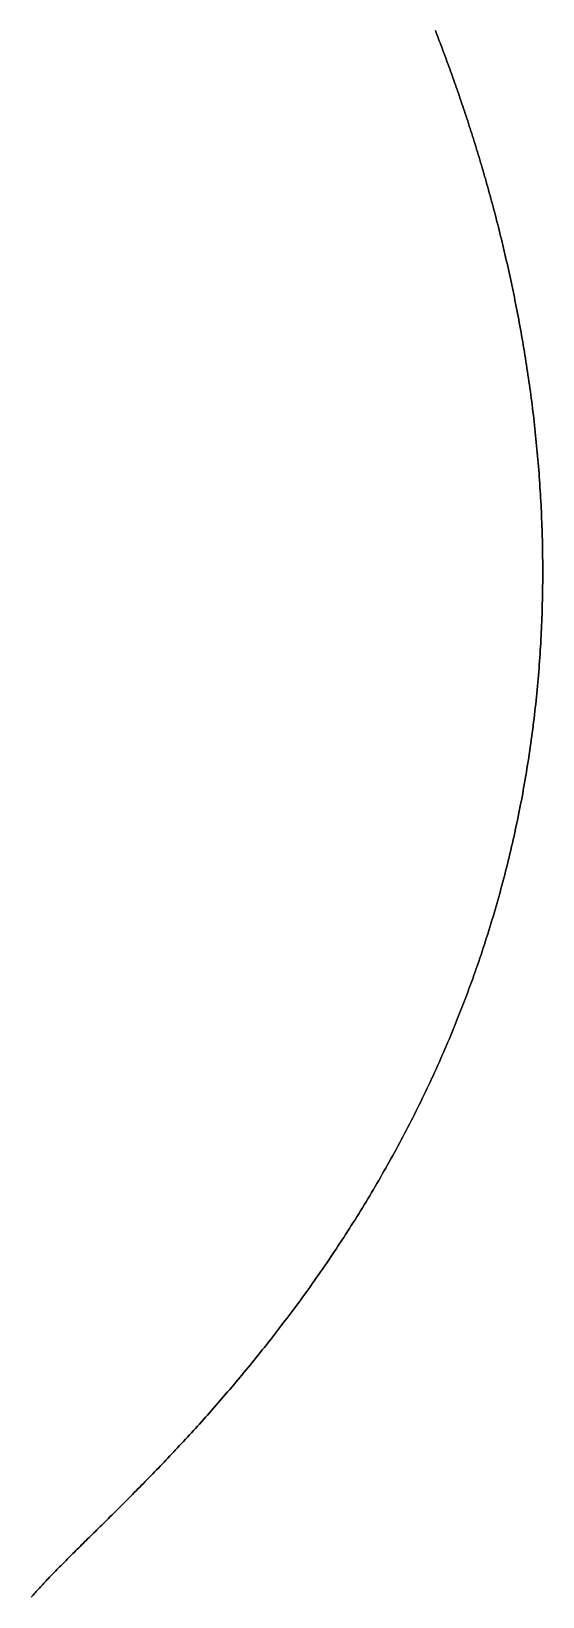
# Model space of a CAD drawing. Header units: inches. Extents: x 130170 to 284068, y 377793 to 804530.
# Drawn here: x 258085.1 to 258117.7, y 736669.3 to 736769.1 of the extents above; entities that cross this region are included whole.
import ezdxf

# ---------------------------------------------------------------- set-up
doc = ezdxf.new("R2010")
doc.units = ezdxf.units.IN
doc.header["$MEASUREMENT"] = 0
doc.layers.add('muni_il', color=7, linetype='Continuous')

msp = doc.modelspace()

# ---------------------------------------------------------------- linework, layer by layer
at = {"layer": 'muni_il'}
for points in [[(258085.081, 736669.269), (258085.143, 736669.341), (258085.206, 736669.414), (258085.27, 736669.487), (258085.335, 736669.561), (258085.4, 736669.635), (258085.467, 736669.709), (258085.534, 736669.783), (258085.602, 736669.858), (258085.67, 736669.933), (258085.74, 736670.009), (258085.81, 736670.085), (258085.882, 736670.162), (258085.953, 736670.239), (258086.026, 736670.316), (258086.1, 736670.394), (258086.174, 736670.473), (258086.25, 736670.552), (258086.326, 736670.631), (258086.403, 736670.711), (258086.48, 736670.791), (258086.559, 736670.872), (258086.638, 736670.953), (258086.718, 736671.035), (258086.799, 736671.117), (258086.88, 736671.201), (258086.963, 736671.284), (258087.046, 736671.368), (258087.13, 736671.453), (258087.215, 736671.538), (258087.301, 736671.624), (258087.387, 736671.71), (258087.474, 736671.797), (258087.562, 736671.885), (258087.651, 736671.973), (258087.74, 736672.062), (258087.83, 736672.151), (258087.921, 736672.241), (258088.013, 736672.332), (258088.106, 736672.423), (258088.199, 736672.515), (258088.293, 736672.608), (258088.388, 736672.701), (258088.483, 736672.795), (258088.579, 736672.889), (258088.676, 736672.985), (258088.774, 736673.081), (258088.872, 736673.177), (258088.971, 736673.275), (258089.071, 736673.373), (258089.171, 736673.471), (258089.272, 736673.571), (258089.374, 736673.671), (258089.477, 736673.771), (258089.58, 736673.873), (258089.684, 736673.975), (258089.788, 736674.078), (258089.893, 736674.182), (258089.999, 736674.286), (258090.105, 736674.391), (258090.212, 736674.497), (258090.32, 736674.603), (258090.428, 736674.711), (258090.537, 736674.819), (258090.647, 736674.927), (258090.757, 736675.037), (258090.868, 736675.147), (258090.979, 736675.258), (258091.091, 736675.37), (258091.203, 736675.482), (258091.316, 736675.595), (258091.429, 736675.709), (258091.543, 736675.824), (258091.658, 736675.94), (258091.773, 736676.056), (258091.889, 736676.173), (258092.005, 736676.29), (258092.121, 736676.409), (258092.239, 736676.528), (258092.356, 736676.648), (258092.474, 736676.769), (258092.593, 736676.89), (258092.712, 736677.012), (258092.831, 736677.135), (258092.951, 736677.259), (258093.071, 736677.384), (258093.192, 736677.509), (258093.313, 736677.635), (258093.435, 736677.762), (258093.557, 736677.889), (258093.679, 736678.017), (258093.802, 736678.146), (258093.925, 736678.276), (258094.048, 736678.407), (258094.172, 736678.538), (258094.296, 736678.67), (258094.421, 736678.803), (258094.546, 736678.936), (258094.671, 736679.07), (258094.796, 736679.205), (258094.922, 736679.341), (258095.048, 736679.478), (258095.174, 736679.615), (258095.301, 736679.753), (258095.427, 736679.891), (258095.554, 736680.031), (258095.682, 736680.171), (258095.809, 736680.312), (258095.937, 736680.454), (258096.065, 736680.596), (258096.193, 736680.739), (258096.321, 736680.883), (258096.45, 736681.027), (258096.579, 736681.173), (258096.708, 736681.319), (258096.837, 736681.465), (258096.966, 736681.613), (258097.095, 736681.761), (258097.225, 736681.909), (258097.354, 736682.059), (258097.484, 736682.209), (258097.614, 736682.36), (258097.743, 736682.512), (258097.873, 736682.664), (258098.003, 736682.817), (258098.133, 736682.971), (258098.264, 736683.125), (258098.394, 736683.28), (258098.524, 736683.436), (258098.654, 736683.592), (258098.784, 736683.749), (258098.915, 736683.907), (258099.045, 736684.066), (258099.175, 736684.225), (258099.305, 736684.384), (258099.436, 736684.545), (258099.566, 736684.706), (258099.696, 736684.868), (258099.826, 736685.03), (258099.956, 736685.193), (258100.086, 736685.357), (258100.216, 736685.521), (258100.346, 736685.686), (258100.476, 736685.851), (258100.605, 736686.018), (258100.735, 736686.184), (258100.864, 736686.352), (258100.994, 736686.52), (258101.123, 736686.689), (258101.252, 736686.858), (258101.381, 736687.028), (258101.509, 736687.198), (258101.638, 736687.369), (258101.766, 736687.541), (258101.895, 736687.714), (258102.023, 736687.886), (258102.15, 736688.06), (258102.278, 736688.234), (258102.405, 736688.409), (258102.533, 736688.584), (258102.66, 736688.76), (258102.786, 736688.936), (258102.913, 736689.113), (258103.039, 736689.291), (258103.165, 736689.469), (258103.291, 736689.648), (258103.416, 736689.827), (258103.541, 736690.007), (258103.666, 736690.187), (258103.791, 736690.368), (258103.915, 736690.549), (258104.039, 736690.731), (258104.163, 736690.914), (258104.287, 736691.097), (258104.41, 736691.281), (258104.532, 736691.465), (258104.655, 736691.649), (258104.777, 736691.834), (258104.899, 736692.02), (258105.02, 736692.206), (258105.141, 736692.393), (258105.262, 736692.58), (258105.382, 736692.768), (258105.502, 736692.956), (258105.622, 736693.145), (258105.741, 736693.334), (258105.86, 736693.524), (258105.978, 736693.714), (258106.096, 736693.904), (258106.214, 736694.096), (258106.331, 736694.287), (258106.448, 736694.479), (258106.564, 736694.672), (258106.68, 736694.865), (258106.796, 736695.058), (258106.911, 736695.252), (258107.025, 736695.446), (258107.139, 736695.641), (258107.253, 736695.837), (258107.366, 736696.032), (258107.479, 736696.228), (258107.591, 736696.425), (258107.703, 736696.622), (258107.814, 736696.82), (258107.925, 736697.018), (258108.036, 736697.216), (258108.146, 736697.415), (258108.255, 736697.614), (258108.364, 736697.814), (258108.472, 736698.014), (258108.58, 736698.214), (258108.688, 736698.415), (258108.794, 736698.616), (258108.901, 736698.818), (258109.007, 736699.02), (258109.112, 736699.222), (258109.217, 736699.425), (258109.321, 736699.628), (258109.425, 736699.832), (258109.528, 736700.036), (258109.63, 736700.24), (258109.732, 736700.445), (258109.834, 736700.65), (258109.935, 736700.856), (258110.035, 736701.062), (258110.135, 736701.268), (258110.234, 736701.474), (258110.333, 736701.681), (258110.431, 736701.889), (258110.529, 736702.096), (258110.626, 736702.304), (258110.722, 736702.513), (258110.818, 736702.721), (258110.913, 736702.93), (258111.008, 736703.14), (258111.102, 736703.35), (258111.195, 736703.56), (258111.288, 736703.77), (258111.38, 736703.981), (258111.472, 736704.192), (258111.563, 736704.403), (258111.653, 736704.615), (258111.743, 736704.827), (258111.832, 736705.039), (258111.921, 736705.252), (258112.008, 736705.464), (258112.096, 736705.678), (258112.182, 736705.891), (258112.269, 736706.105), (258112.354, 736706.319), (258112.439, 736706.533), (258112.523, 736706.748), (258112.606, 736706.963), (258112.689, 736707.178), (258112.772, 736707.394), (258112.853, 736707.61), (258112.934, 736707.826), (258113.014, 736708.042), (258113.094, 736708.259), (258113.173, 736708.475), (258113.252, 736708.693), (258113.329, 736708.91), (258113.406, 736709.127), (258113.483, 736709.345), (258113.559, 736709.564), (258113.634, 736709.782), (258113.708, 736710.001), (258113.782, 736710.22), (258113.855, 736710.439), (258113.927, 736710.658), (258113.999, 736710.878), (258114.07, 736711.097), (258114.141, 736711.317), (258114.211, 736711.538), (258114.28, 736711.758), (258114.348, 736711.979), (258114.416, 736712.2), (258114.483, 736712.421), (258114.549, 736712.642), (258114.615, 736712.864), (258114.68, 736713.086), (258114.745, 736713.308), (258114.808, 736713.53), (258114.871, 736713.752), (258114.934, 736713.975), (258114.995, 736714.197), (258115.056, 736714.42), (258115.116, 736714.643), (258115.176, 736714.867), (258115.235, 736715.09), (258115.293, 736715.314), (258115.351, 736715.538), (258115.408, 736715.762), (258115.464, 736715.986), (258115.519, 736716.21), (258115.574, 736716.435), (258115.628, 736716.659), (258115.681, 736716.884), (258115.734, 736717.109), (258115.786, 736717.334), (258115.837, 736717.559), (258115.888, 736717.785), (258115.938, 736718.01), (258115.987, 736718.236), (258116.036, 736718.462), (258116.083, 736718.687), (258116.131, 736718.913), (258116.177, 736719.14), (258116.223, 736719.366), (258116.268, 736719.592), (258116.312, 736719.819), (258116.356, 736720.045), (258116.399, 736720.272), (258116.441, 736720.499), (258116.483, 736720.726), (258116.524, 736720.953), (258116.564, 736721.18), (258116.603, 736721.407), (258116.642, 736721.635), (258116.68, 736721.862), (258116.717, 736722.089), (258116.754, 736722.317), (258116.79, 736722.545), (258116.825, 736722.772), (258116.86, 736723), (258116.894, 736723.228), (258116.927, 736723.456), (258116.96, 736723.684), (258116.992, 736723.912), (258117.023, 736724.14), (258117.053, 736724.368), (258117.083, 736724.596), (258117.112, 736724.824), (258117.14, 736725.053), (258117.168, 736725.281), (258117.195, 736725.509), (258117.221, 736725.738), (258117.247, 736725.966), (258117.272, 736726.194), (258117.296, 736726.423), (258117.32, 736726.651), (258117.343, 736726.879), (258117.365, 736727.108), (258117.386, 736727.336), (258117.407, 736727.565), (258117.427, 736727.793), (258117.447, 736728.022), (258117.465, 736728.25), (258117.484, 736728.478), (258117.501, 736728.707), (258117.518, 736728.935), (258117.534, 736729.163), (258117.549, 736729.392), (258117.564, 736729.62), (258117.578, 736729.848), (258117.592, 736730.076), (258117.604, 736730.305), (258117.616, 736730.533), (258117.628, 736730.761), (258117.639, 736730.989), (258117.649, 736731.216), (258117.658, 736731.444), (258117.667, 736731.672), (258117.675, 736731.9), (258117.682, 736732.127), (258117.689, 736732.355), (258117.695, 736732.582), (258117.701, 736732.81), (258117.706, 736733.037), (258117.71, 736733.264), (258117.713, 736733.491), (258117.716, 736733.718), (258117.719, 736733.945), (258117.72, 736734.172), (258117.721, 736734.398), (258117.722, 736734.625), (258117.721, 736734.851), (258117.72, 736735.078), (258117.719, 736735.304), (258117.717, 736735.53), (258117.714, 736735.755), (258117.711, 736735.981), (258117.706, 736736.207), (258117.702, 736736.432), (258117.697, 736736.657), (258117.691, 736736.882), (258117.684, 736737.107), (258117.677, 736737.331), (258117.67, 736737.556), (258117.661, 736737.78), (258117.652, 736738.004), (258117.643, 736738.228), (258117.633, 736738.452), (258117.622, 736738.675), (258117.611, 736738.899), (258117.599, 736739.122), (258117.587, 736739.345), (258117.574, 736739.567), (258117.56, 736739.789), (258117.546, 736740.012), (258117.531, 736740.234), (258117.516, 736740.455), (258117.5, 736740.677), (258117.484, 736740.898), (258117.467, 736741.119), (258117.45, 736741.339), (258117.431, 736741.56), (258117.413, 736741.78), (258117.394, 736742), (258117.374, 736742.219), (258117.354, 736742.439), (258117.333, 736742.657), (258117.312, 736742.876), (258117.29, 736743.094), (258117.268, 736743.313), (258117.245, 736743.53), (258117.221, 736743.748), (258117.197, 736743.965), (258117.173, 736744.182), (258117.148, 736744.398), (258117.123, 736744.614), (258117.097, 736744.83), (258117.071, 736745.045), (258117.044, 736745.26), (258117.016, 736745.475), (258116.989, 736745.69), (258116.96, 736745.903), (258116.931, 736746.117), (258116.902, 736746.33), (258116.872, 736746.543), (258116.842, 736746.755), (258116.812, 736746.968), (258116.781, 736747.179), (258116.749, 736747.391), (258116.717, 736747.601), (258116.685, 736747.812), (258116.652, 736748.022), (258116.618, 736748.231), (258116.585, 736748.441), (258116.551, 736748.649), (258116.516, 736748.858), (258116.481, 736749.065), (258116.446, 736749.273), (258116.41, 736749.48), (258116.374, 736749.686), (258116.337, 736749.892), (258116.3, 736750.098), (258116.263, 736750.303), (258116.225, 736750.507), (258116.187, 736750.711), (258116.149, 736750.915), (258116.11, 736751.118), (258116.071, 736751.321), (258116.031, 736751.523), (258115.991, 736751.724), (258115.951, 736751.925), (258115.91, 736752.126), (258115.869, 736752.326), (258115.828, 736752.525), (258115.787, 736752.724), (258115.745, 736752.923), (258115.702, 736753.121), (258115.66, 736753.318), (258115.617, 736753.515), (258115.574, 736753.711), (258115.53, 736753.906), (258115.486, 736754.102), (258115.442, 736754.296), (258115.398, 736754.49), (258115.354, 736754.683), (258115.309, 736754.876), (258115.264, 736755.068), (258115.218, 736755.26), (258115.172, 736755.451), (258115.126, 736755.641), (258115.08, 736755.831), (258115.034, 736756.02), (258114.987, 736756.208), (258114.94, 736756.396), (258114.893, 736756.583), (258114.846, 736756.77), (258114.798, 736756.956), (258114.751, 736757.141), (258114.703, 736757.326), (258114.654, 736757.51), (258114.606, 736757.693), (258114.557, 736757.876), (258114.509, 736758.058), (258114.46, 736758.24), (258114.41, 736758.42), (258114.361, 736758.601), (258114.312, 736758.78), (258114.262, 736758.959), (258114.212, 736759.137), (258114.162, 736759.314), (258114.112, 736759.491), (258114.062, 736759.667), (258114.012, 736759.842), (258113.961, 736760.016), (258113.911, 736760.19), (258113.86, 736760.363), (258113.809, 736760.536), (258113.758, 736760.708), (258113.707, 736760.879), (258113.656, 736761.049), (258113.605, 736761.218), (258113.553, 736761.387), (258113.502, 736761.556), (258113.45, 736761.723), (258113.399, 736761.89), (258113.347, 736762.055), (258113.295, 736762.221), (258113.244, 736762.385), (258113.192, 736762.549), (258113.14, 736762.712), (258113.088, 736762.874), (258113.036, 736763.035), (258112.984, 736763.196), (258112.931, 736763.356), (258112.879, 736763.515), (258112.827, 736763.674), (258112.775, 736763.831), (258112.723, 736763.988), (258112.671, 736764.144), (258112.619, 736764.3), (258112.566, 736764.454), (258112.514, 736764.608), (258112.462, 736764.761), (258112.41, 736764.913), (258112.358, 736765.065), (258112.306, 736765.215), (258112.253, 736765.365), (258112.201, 736765.515), (258112.149, 736765.663), (258112.097, 736765.811), (258112.045, 736765.957), (258111.993, 736766.103), (258111.941, 736766.249), (258111.89, 736766.393), (258111.838, 736766.537), (258111.786, 736766.68), (258111.734, 736766.822), (258111.683, 736766.963), (258111.631, 736767.104), (258111.58, 736767.243), (258111.528, 736767.382), (258111.477, 736767.521), (258111.426, 736767.658), (258111.375, 736767.795), (258111.324, 736767.93), (258111.273, 736768.066), (258111.222, 736768.2), (258111.171, 736768.333), (258111.121, 736768.466), (258111.07, 736768.598), (258111.02, 736768.729), (258110.969, 736768.859), (258110.919, 736768.989), (258110.869, 736769.118)], [(258110.869, 736769.118), (258110.919, 736768.989), (258110.969, 736768.859), (258111.02, 736768.729), (258111.07, 736768.598), (258111.121, 736768.466), (258111.171, 736768.333), (258111.222, 736768.2), (258111.273, 736768.066), (258111.324, 736767.93), (258111.375, 736767.795), (258111.426, 736767.658), (258111.477, 736767.521), (258111.528, 736767.382), (258111.58, 736767.243), (258111.631, 736767.104), (258111.683, 736766.963), (258111.734, 736766.822), (258111.786, 736766.68), (258111.838, 736766.537), (258111.89, 736766.393), (258111.941, 736766.249), (258111.993, 736766.103), (258112.045, 736765.957), (258112.097, 736765.811), (258112.149, 736765.663), (258112.201, 736765.515), (258112.253, 736765.365), (258112.306, 736765.215), (258112.358, 736765.065), (258112.41, 736764.913), (258112.462, 736764.761), (258112.514, 736764.608), (258112.566, 736764.454), (258112.619, 736764.3), (258112.671, 736764.144), (258112.723, 736763.988), (258112.775, 736763.831), (258112.827, 736763.674), (258112.879, 736763.515), (258112.931, 736763.356), (258112.984, 736763.196), (258113.036, 736763.035), (258113.088, 736762.874), (258113.14, 736762.712), (258113.192, 736762.549), (258113.244, 736762.385), (258113.295, 736762.221), (258113.347, 736762.055), (258113.399, 736761.89), (258113.45, 736761.723), (258113.502, 736761.556), (258113.553, 736761.387), (258113.605, 736761.218), (258113.656, 736761.049), (258113.707, 736760.879), (258113.758, 736760.708), (258113.809, 736760.536), (258113.86, 736760.363), (258113.911, 736760.19), (258113.961, 736760.016), (258114.012, 736759.842), (258114.062, 736759.667), (258114.112, 736759.491), (258114.162, 736759.314), (258114.212, 736759.137), (258114.262, 736758.959), (258114.312, 736758.78), (258114.361, 736758.601), (258114.41, 736758.42), (258114.46, 736758.24), (258114.509, 736758.058), (258114.557, 736757.876), (258114.606, 736757.693), (258114.654, 736757.51), (258114.703, 736757.326), (258114.751, 736757.141), (258114.798, 736756.956), (258114.846, 736756.77), (258114.893, 736756.583), (258114.94, 736756.396), (258114.987, 736756.208), (258115.034, 736756.02), (258115.08, 736755.831), (258115.126, 736755.641), (258115.172, 736755.451), (258115.218, 736755.26), (258115.264, 736755.068), (258115.309, 736754.876), (258115.354, 736754.683), (258115.398, 736754.49), (258115.442, 736754.296), (258115.486, 736754.102), (258115.53, 736753.906), (258115.574, 736753.711), (258115.617, 736753.515), (258115.66, 736753.318), (258115.702, 736753.121), (258115.745, 736752.923), (258115.787, 736752.724), (258115.828, 736752.525), (258115.869, 736752.326), (258115.91, 736752.126), (258115.951, 736751.925), (258115.991, 736751.724), (258116.031, 736751.523), (258116.071, 736751.321), (258116.11, 736751.118), (258116.149, 736750.915), (258116.187, 736750.711), (258116.225, 736750.507), (258116.263, 736750.303), (258116.3, 736750.098), (258116.337, 736749.892), (258116.374, 736749.686), (258116.41, 736749.48), (258116.446, 736749.273), (258116.481, 736749.065), (258116.516, 736748.858), (258116.551, 736748.649), (258116.585, 736748.441), (258116.618, 736748.231), (258116.652, 736748.022), (258116.685, 736747.812), (258116.717, 736747.601), (258116.749, 736747.391), (258116.781, 736747.179), (258116.812, 736746.968), (258116.842, 736746.755), (258116.872, 736746.543), (258116.902, 736746.33), (258116.931, 736746.117), (258116.96, 736745.903), (258116.989, 736745.69), (258117.016, 736745.475), (258117.044, 736745.26), (258117.071, 736745.045), (258117.097, 736744.83), (258117.123, 736744.614), (258117.148, 736744.398), (258117.173, 736744.182), (258117.197, 736743.965), (258117.221, 736743.748), (258117.245, 736743.53), (258117.268, 736743.313), (258117.29, 736743.094), (258117.312, 736742.876), (258117.333, 736742.657), (258117.354, 736742.439), (258117.374, 736742.219), (258117.394, 736742), (258117.413, 736741.78), (258117.431, 736741.56), (258117.45, 736741.339), (258117.467, 736741.119), (258117.484, 736740.898), (258117.5, 736740.677), (258117.516, 736740.455), (258117.531, 736740.234), (258117.546, 736740.012), (258117.56, 736739.789), (258117.574, 736739.567), (258117.587, 736739.345), (258117.599, 736739.122), (258117.611, 736738.899), (258117.622, 736738.675), (258117.633, 736738.452), (258117.643, 736738.228), (258117.652, 736738.004), (258117.661, 736737.78), (258117.67, 736737.556), (258117.677, 736737.331), (258117.684, 736737.107), (258117.691, 736736.882), (258117.697, 736736.657), (258117.702, 736736.432), (258117.706, 736736.207), (258117.711, 736735.981), (258117.714, 736735.755), (258117.717, 736735.53), (258117.719, 736735.304), (258117.72, 736735.078), (258117.721, 736734.851), (258117.722, 736734.625), (258117.721, 736734.398), (258117.72, 736734.172), (258117.719, 736733.945), (258117.716, 736733.718), (258117.713, 736733.491), (258117.71, 736733.264), (258117.706, 736733.037), (258117.701, 736732.81), (258117.695, 736732.582), (258117.689, 736732.355), (258117.682, 736732.127), (258117.675, 736731.9), (258117.667, 736731.672), (258117.658, 736731.444), (258117.649, 736731.216), (258117.639, 736730.989), (258117.628, 736730.761), (258117.616, 736730.533), (258117.604, 736730.305), (258117.592, 736730.076), (258117.578, 736729.848), (258117.564, 736729.62), (258117.549, 736729.392), (258117.534, 736729.163), (258117.518, 736728.935), (258117.501, 736728.707), (258117.484, 736728.478), (258117.465, 736728.25), (258117.447, 736728.022), (258117.427, 736727.793), (258117.407, 736727.565), (258117.386, 736727.336), (258117.365, 736727.108), (258117.343, 736726.879), (258117.32, 736726.651), (258117.296, 736726.423), (258117.272, 736726.194), (258117.247, 736725.966), (258117.221, 736725.738), (258117.195, 736725.509), (258117.168, 736725.281), (258117.14, 736725.053), (258117.112, 736724.824), (258117.083, 736724.596), (258117.053, 736724.368), (258117.023, 736724.14), (258116.992, 736723.912), (258116.96, 736723.684), (258116.927, 736723.456), (258116.894, 736723.228), (258116.86, 736723), (258116.825, 736722.772), (258116.79, 736722.545), (258116.754, 736722.317), (258116.717, 736722.089), (258116.68, 736721.862), (258116.642, 736721.635), (258116.603, 736721.407), (258116.564, 736721.18), (258116.524, 736720.953), (258116.483, 736720.726), (258116.441, 736720.499), (258116.399, 736720.272), (258116.356, 736720.045), (258116.312, 736719.819), (258116.268, 736719.592), (258116.223, 736719.366), (258116.177, 736719.14), (258116.131, 736718.913), (258116.083, 736718.687), (258116.036, 736718.462), (258115.987, 736718.236), (258115.938, 736718.01), (258115.888, 736717.785), (258115.837, 736717.559), (258115.786, 736717.334), (258115.734, 736717.109), (258115.681, 736716.884), (258115.628, 736716.659), (258115.574, 736716.435), (258115.519, 736716.21), (258115.464, 736715.986), (258115.408, 736715.762), (258115.351, 736715.538), (258115.293, 736715.314), (258115.235, 736715.09), (258115.176, 736714.867), (258115.116, 736714.643), (258115.056, 736714.42), (258114.995, 736714.197), (258114.934, 736713.975), (258114.871, 736713.752), (258114.808, 736713.53), (258114.745, 736713.308), (258114.68, 736713.086), (258114.615, 736712.864), (258114.549, 736712.642), (258114.483, 736712.421), (258114.416, 736712.2), (258114.348, 736711.979), (258114.28, 736711.758), (258114.211, 736711.538), (258114.141, 736711.317), (258114.07, 736711.097), (258113.999, 736710.878), (258113.927, 736710.658), (258113.855, 736710.439), (258113.782, 736710.22), (258113.708, 736710.001), (258113.634, 736709.782), (258113.559, 736709.564), (258113.483, 736709.345), (258113.406, 736709.127), (258113.329, 736708.91), (258113.252, 736708.693), (258113.173, 736708.475), (258113.094, 736708.259), (258113.014, 736708.042), (258112.934, 736707.826), (258112.853, 736707.61), (258112.772, 736707.394), (258112.689, 736707.178), (258112.606, 736706.963), (258112.523, 736706.748), (258112.439, 736706.533), (258112.354, 736706.319), (258112.269, 736706.105), (258112.182, 736705.891), (258112.096, 736705.678), (258112.008, 736705.464), (258111.921, 736705.252), (258111.832, 736705.039), (258111.743, 736704.827), (258111.653, 736704.615), (258111.563, 736704.403), (258111.472, 736704.192), (258111.38, 736703.981), (258111.288, 736703.77), (258111.195, 736703.56), (258111.102, 736703.35), (258111.008, 736703.14), (258110.913, 736702.93), (258110.818, 736702.721), (258110.722, 736702.513), (258110.626, 736702.304), (258110.529, 736702.096), (258110.431, 736701.889), (258110.333, 736701.681), (258110.234, 736701.474), (258110.135, 736701.268), (258110.035, 736701.062), (258109.935, 736700.856), (258109.834, 736700.65), (258109.732, 736700.445), (258109.63, 736700.24), (258109.528, 736700.036), (258109.425, 736699.832), (258109.321, 736699.628), (258109.217, 736699.425), (258109.112, 736699.222), (258109.007, 736699.02), (258108.901, 736698.818), (258108.794, 736698.616), (258108.688, 736698.415), (258108.58, 736698.214), (258108.472, 736698.014), (258108.364, 736697.814), (258108.255, 736697.614), (258108.146, 736697.415), (258108.036, 736697.216), (258107.925, 736697.018), (258107.814, 736696.82), (258107.703, 736696.622), (258107.591, 736696.425), (258107.479, 736696.228), (258107.366, 736696.032), (258107.253, 736695.837), (258107.139, 736695.641), (258107.025, 736695.446), (258106.911, 736695.252), (258106.796, 736695.058), (258106.68, 736694.865), (258106.564, 736694.672), (258106.448, 736694.479), (258106.331, 736694.287), (258106.214, 736694.096), (258106.096, 736693.904), (258105.978, 736693.714), (258105.86, 736693.524), (258105.741, 736693.334), (258105.622, 736693.145), (258105.502, 736692.956), (258105.382, 736692.768), (258105.262, 736692.58), (258105.141, 736692.393), (258105.02, 736692.206), (258104.899, 736692.02), (258104.777, 736691.834), (258104.655, 736691.649), (258104.532, 736691.465), (258104.41, 736691.281), (258104.287, 736691.097), (258104.163, 736690.914), (258104.039, 736690.731), (258103.915, 736690.549), (258103.791, 736690.368), (258103.666, 736690.187), (258103.541, 736690.007), (258103.416, 736689.827), (258103.291, 736689.648), (258103.165, 736689.469), (258103.039, 736689.291), (258102.913, 736689.113), (258102.786, 736688.936), (258102.66, 736688.76), (258102.533, 736688.584), (258102.405, 736688.409), (258102.278, 736688.234), (258102.15, 736688.06), (258102.023, 736687.886), (258101.895, 736687.714), (258101.766, 736687.541), (258101.638, 736687.369), (258101.509, 736687.198), (258101.381, 736687.028), (258101.252, 736686.858), (258101.123, 736686.689), (258100.994, 736686.52), (258100.864, 736686.352), (258100.735, 736686.184), (258100.605, 736686.018), (258100.476, 736685.851), (258100.346, 736685.686), (258100.216, 736685.521), (258100.086, 736685.357), (258099.956, 736685.193), (258099.826, 736685.03), (258099.696, 736684.868), (258099.566, 736684.706), (258099.436, 736684.545), (258099.305, 736684.384), (258099.175, 736684.225), (258099.045, 736684.066), (258098.915, 736683.907), (258098.784, 736683.749), (258098.654, 736683.592), (258098.524, 736683.436), (258098.394, 736683.28), (258098.264, 736683.125), (258098.133, 736682.971), (258098.003, 736682.817), (258097.873, 736682.664), (258097.743, 736682.512), (258097.614, 736682.36), (258097.484, 736682.209), (258097.354, 736682.059), (258097.225, 736681.909), (258097.095, 736681.761), (258096.966, 736681.613), (258096.837, 736681.465), (258096.708, 736681.319), (258096.579, 736681.173), (258096.45, 736681.027), (258096.321, 736680.883), (258096.193, 736680.739), (258096.065, 736680.596), (258095.937, 736680.454), (258095.809, 736680.312), (258095.682, 736680.171), (258095.554, 736680.031), (258095.427, 736679.891), (258095.301, 736679.753), (258095.174, 736679.615), (258095.048, 736679.478), (258094.922, 736679.341), (258094.796, 736679.205), (258094.671, 736679.07), (258094.546, 736678.936), (258094.421, 736678.803), (258094.296, 736678.67), (258094.172, 736678.538), (258094.048, 736678.407), (258093.925, 736678.276), (258093.802, 736678.146), (258093.679, 736678.017), (258093.557, 736677.889), (258093.435, 736677.762), (258093.313, 736677.635), (258093.192, 736677.509), (258093.071, 736677.384), (258092.951, 736677.259), (258092.831, 736677.135), (258092.712, 736677.012), (258092.593, 736676.89), (258092.474, 736676.769), (258092.356, 736676.648), (258092.239, 736676.528), (258092.121, 736676.409), (258092.005, 736676.29), (258091.889, 736676.173), (258091.773, 736676.056), (258091.658, 736675.94), (258091.543, 736675.824), (258091.429, 736675.709), (258091.316, 736675.595), (258091.203, 736675.482), (258091.091, 736675.37), (258090.979, 736675.258), (258090.868, 736675.147), (258090.757, 736675.037), (258090.647, 736674.927), (258090.537, 736674.819), (258090.428, 736674.711), (258090.32, 736674.603), (258090.212, 736674.497), (258090.105, 736674.391), (258089.999, 736674.286), (258089.893, 736674.182), (258089.788, 736674.078), (258089.684, 736673.975), (258089.58, 736673.873), (258089.477, 736673.771), (258089.374, 736673.671), (258089.272, 736673.571), (258089.171, 736673.471), (258089.071, 736673.373), (258088.971, 736673.275), (258088.872, 736673.177), (258088.774, 736673.081), (258088.676, 736672.985), (258088.579, 736672.889), (258088.483, 736672.795), (258088.388, 736672.701), (258088.293, 736672.608), (258088.199, 736672.515), (258088.106, 736672.423), (258088.013, 736672.332), (258087.921, 736672.241), (258087.83, 736672.151), (258087.74, 736672.062), (258087.651, 736671.973), (258087.562, 736671.885), (258087.474, 736671.797), (258087.387, 736671.71), (258087.301, 736671.624), (258087.215, 736671.538), (258087.13, 736671.453), (258087.046, 736671.368), (258086.963, 736671.284), (258086.88, 736671.201), (258086.799, 736671.117), (258086.718, 736671.035), (258086.638, 736670.953), (258086.559, 736670.872), (258086.48, 736670.791), (258086.403, 736670.711), (258086.326, 736670.631), (258086.25, 736670.552), (258086.174, 736670.473), (258086.1, 736670.394), (258086.026, 736670.316), (258085.953, 736670.239), (258085.882, 736670.162), (258085.81, 736670.085), (258085.74, 736670.009), (258085.67, 736669.933), (258085.602, 736669.858), (258085.534, 736669.783), (258085.467, 736669.709), (258085.4, 736669.635), (258085.335, 736669.561), (258085.27, 736669.487), (258085.206, 736669.414), (258085.143, 736669.341), (258085.081, 736669.269)]]:
    msp.add_lwpolyline(points, dxfattribs=at)

doc.saveas('drawing.dxf')
